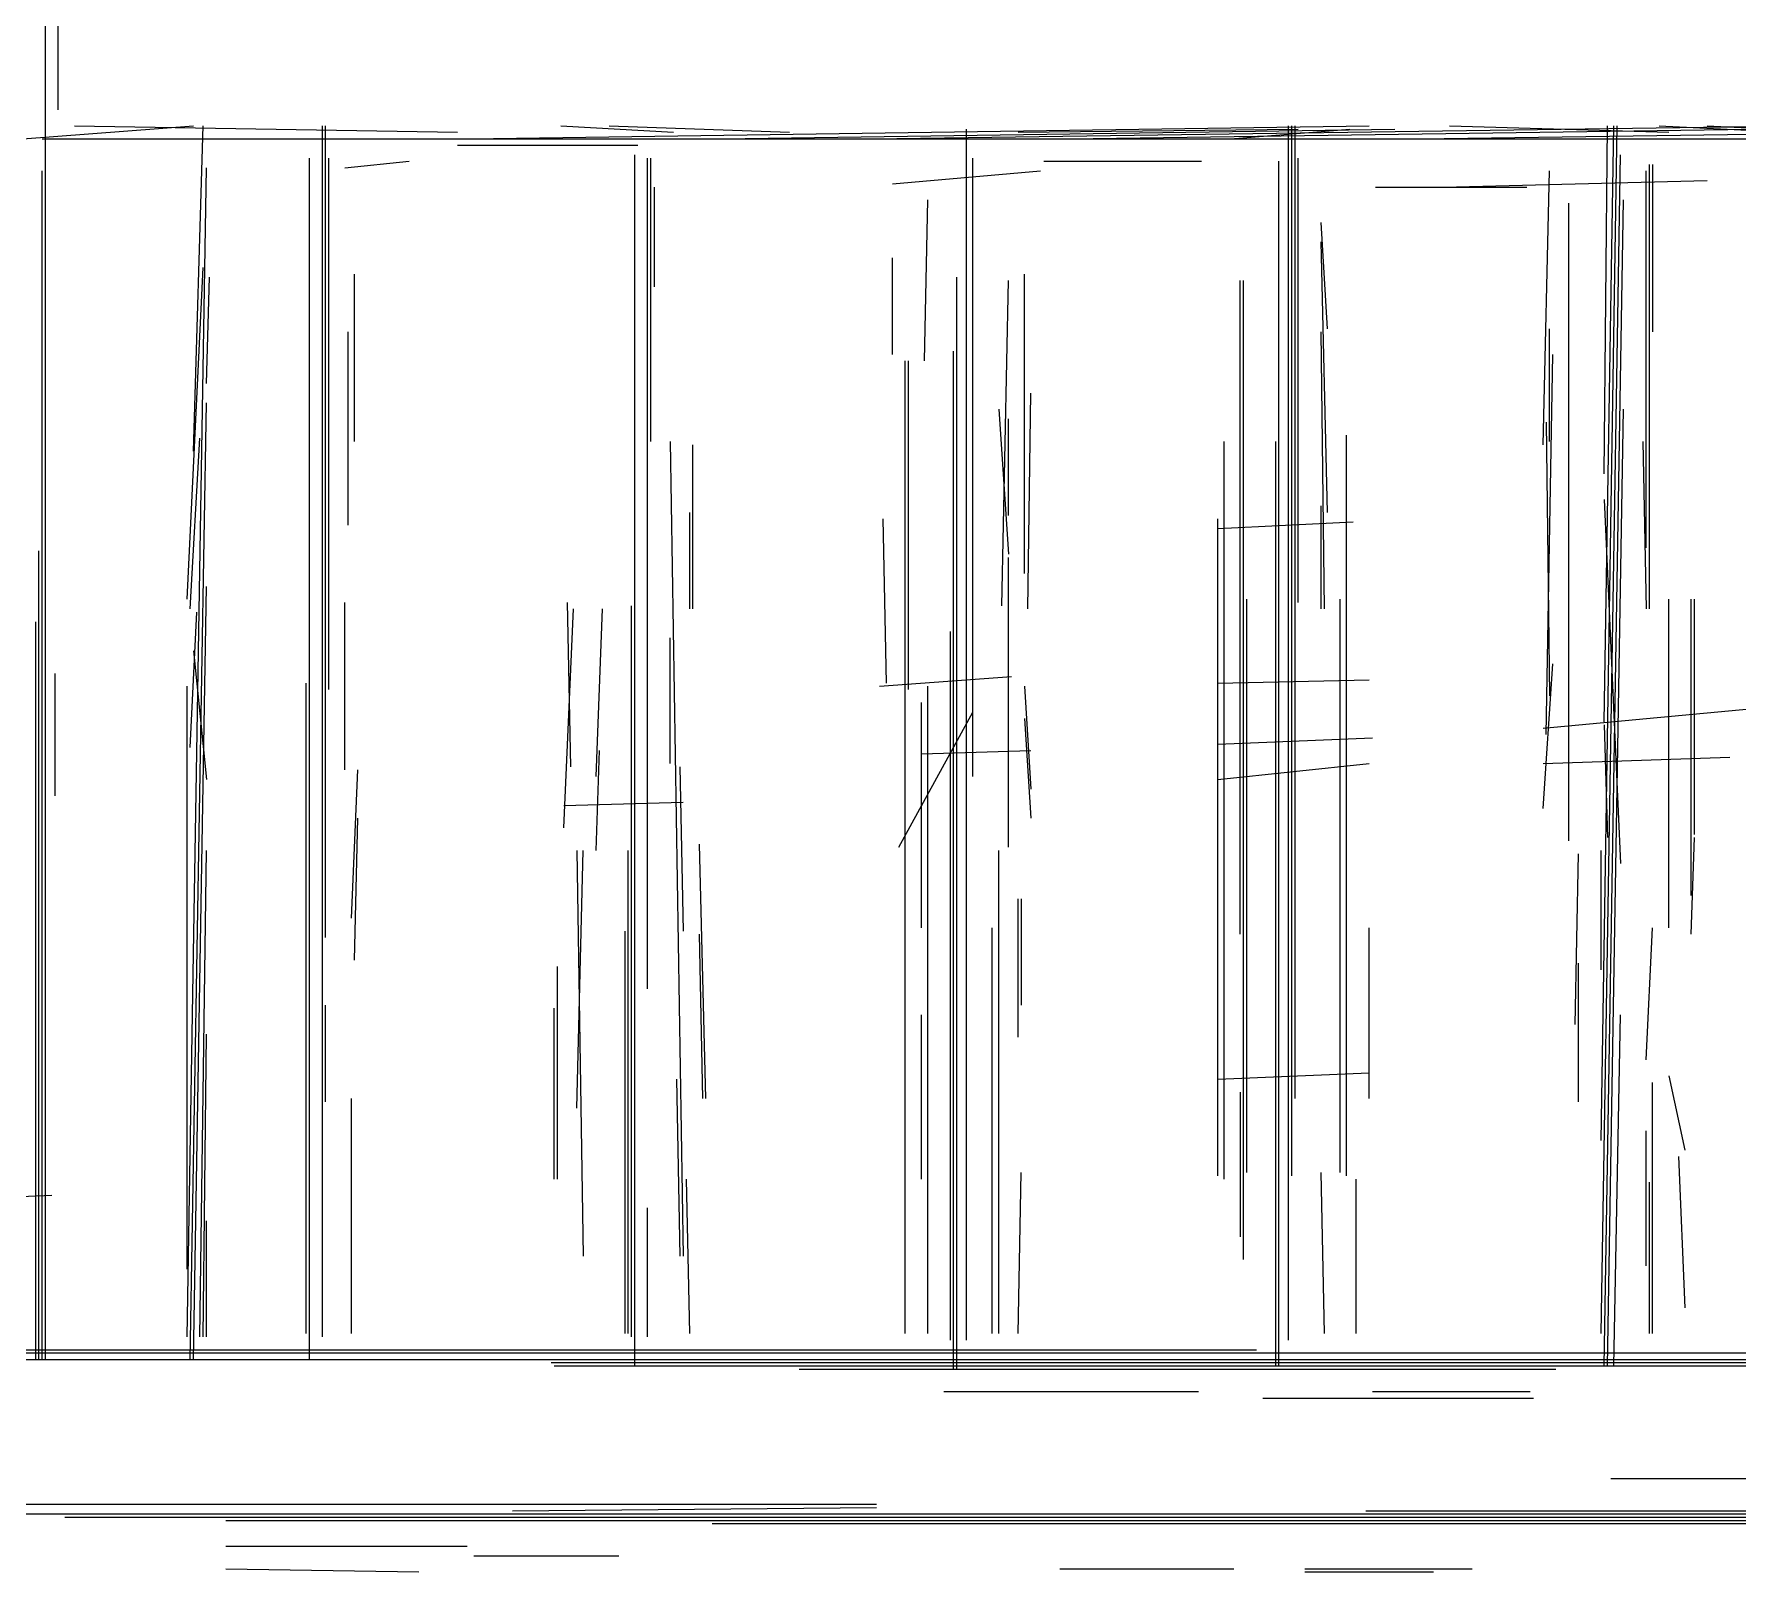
# Model space of a CAD drawing. Header units: metres. Extents: x 0.1 to 46.8, y -33.1 to 0.
# Drawn here: x 13.86 to 19.15, y -24.57 to -19.8 of the extents above; entities that cross this region are included whole.
import ezdxf

# ---------------------------------------------------------------- set-up
doc = ezdxf.new("R2010")
doc.units = ezdxf.units.M
doc.layers.add('Lines', color=7, linetype='Continuous')
doc.layers.add('Walls', color=2, linetype='Continuous')

msp = doc.modelspace()

# ---------------------------------------------------------------- linework, layer by layer
at = {"layer": 'Lines'}
for p, q in [((13.89, -23.91), (13.89, -19.56)), ((13.93, -20.03), (13.93, -19.56)), ((13.82, -20.12), (14.35, -20.08)), ((13.98, -20.08), (15.17, -20.1)), ((14.35, -21.09), (14.38, -20.08)), ((14.75, -23.84), (14.75, -20.08)), ((14.76, -22.6), (14.76, -20.08)), ((15.21, -20.12), (18, -20.08)), ((15.49, -20.08), (15.84, -20.1)), ((15.64, -20.08), (16.2, -20.1)), ((15.99, -20.12), (18.08, -20.09)), ((16.46, -20.12), (19.32, -20.08)), ((16.75, -23.85), (16.75, -20.09)), ((16.91, -20.1), (17.78, -20.09)), ((17.07, -20.12), (19.92, -20.08)), ((17.57, -20.12), (17.94, -20.09)), ((17.75, -23.85), (17.75, -20.08)), ((17.76, -23.34), (17.76, -20.08)), ((17.77, -23.1), (17.77, -20.08)), ((18.16, -20.12), (21.01, -20.08)), ((18.25, -20.08), (18.93, -20.1)), ((18.72, -23.23), (18.77, -20.08)), ((18.73, -21.93), (18.76, -20.08)), ((18.73, -21.16), (18.74, -20.08)), ((18.9, -20.08), (19.32, -20.1)), ((19.05, -20.08), (19.47, -20.1)), ((13.88, -20.12), (23.16, -20.12)), ((15.17, -20.14), (15.73, -20.14)), ((14.71, -23.91), (14.71, -20.18)), ((14.77, -21.83), (14.77, -20.18)), ((14.82, -20.21), (15.02, -20.19)), ((15.72, -23.93), (15.72, -20.17)), ((15.76, -22.76), (15.76, -20.18)), ((15.77, -21.06), (15.77, -20.18)), ((16.77, -22.1), (16.77, -20.18)), ((16.99, -20.19), (17.48, -20.19)), ((17.72, -23.93), (17.72, -20.19)), ((17.78, -21.56), (17.78, -20.18)), ((18.72, -23.83), (18.78, -20.17)), ((18.87, -21.58), (18.87, -20.2)), ((18.88, -20.2), (18.88, -20.72)), ((13.88, -23.91), (13.88, -20.22)), ((14.33, -23.84), (14.39, -20.21)), ((16.52, -20.26), (16.98, -20.22)), ((18.23, -20.27), (19.05, -20.25)), ((18.54, -21.07), (18.56, -20.22)), ((18.86, -21.39), (18.86, -20.22)), ((15.78, -20.27), (15.78, -20.58)), ((16.62, -20.81), (16.63, -20.31)), ((18.02, -20.27), (18.49, -20.27)), ((18.73, -23.93), (18.79, -20.31)), ((18.62, -22.3), (18.62, -20.32)), ((17.85, -20.38), (17.87, -20.71)), ((17.85, -20.44), (17.87, -21.28)), ((14.33, -21.55), (14.38, -20.52)), ((16.52, -20.79), (16.52, -20.49)), ((14.39, -20.88), (14.4, -20.55)), ((14.85, -21.06), (14.85, -20.54)), ((16.72, -23.94), (16.72, -20.55)), ((16.86, -21.57), (16.88, -20.56)), ((16.93, -21.47), (16.93, -20.54)), ((17.6, -22.59), (17.6, -20.56)), ((17.61, -23.6), (17.61, -20.56)), ((14.83, -21.32), (14.83, -20.72)), ((17.85, -20.72), (17.86, -21.58)), ((18.56, -21.06), (18.56, -20.71)), ((16.71, -23.94), (16.71, -20.78)), ((16.56, -23.83), (16.56, -20.81)), ((16.57, -21.83), (16.57, -20.81)), ((18.55, -21.97), (18.57, -20.79)), ((14.34, -23.91), (14.39, -20.94)), ((16.94, -21.58), (16.95, -20.91)), ((16.85, -20.96), (16.88, -21.41)), ((16.88, -21.29), (16.88, -20.99)), ((18.55, -21), (18.56, -21.85)), ((18.74, -23.93), (18.79, -20.96)), ((14.34, -21.58), (14.37, -21.05)), ((17.93, -23.34), (17.93, -21.04)), ((15.83, -21.06), (15.87, -23.59)), ((15.9, -21.58), (15.9, -21.07)), ((17.55, -23.35), (17.55, -21.06)), ((17.71, -23.93), (17.71, -21.06)), ((18.85, -21.06), (18.86, -21.58)), ((17.85, -21.26), (17.85, -21.58)), ((18.73, -21.24), (18.78, -22.37)), ((15.89, -21.28), (15.89, -21.58)), ((16.49, -21.3), (16.5, -21.81)), ((17.53, -23.34), (17.53, -21.3)), ((17.53, -21.33), (17.95, -21.31)), ((13.87, -23.91), (13.87, -21.4)), ((16.88, -22.32), (16.88, -21.42)), ((14.35, -23.91), (14.39, -21.51)), ((14.82, -22.08), (14.82, -21.56)), ((15.5, -22.26), (15.53, -21.58)), ((15.51, -21.56), (15.52, -22.07)), ((15.6, -22.1), (15.62, -21.58)), ((15.71, -23.84), (15.71, -21.57)), ((17.62, -23.33), (17.62, -21.55)), ((17.91, -23.33), (17.91, -21.55)), ((18.93, -22.57), (18.93, -21.55)), ((19, -22.47), (19, -21.55)), ((19.01, -22.28), (19.01, -21.55)), ((13.86, -23.91), (13.86, -21.62)), ((14.34, -22.01), (14.36, -21.59)), ((15.83, -22.06), (15.83, -21.67)), ((16.7, -23.85), (16.7, -21.65)), ((14.35, -21.71), (14.39, -22.11)), ((13.92, -22.16), (13.92, -21.78)), ((16.48, -21.82), (16.89, -21.79)), ((18.54, -22.2), (18.57, -21.75)), ((14.33, -23.63), (14.33, -21.82)), ((14.7, -23.83), (14.7, -21.81)), ((16.63, -23.83), (16.63, -21.82)), ((16.93, -21.82), (16.95, -22.14)), ((17.53, -21.81), (18, -21.8)), ((16.54, -22.32), (16.77, -21.9)), ((16.61, -22.57), (16.61, -21.87)), ((18.54, -21.95), (19.51, -21.86)), ((16.93, -21.92), (16.95, -22.23)), ((18.73, -21.94), (18.74, -22.29)), ((17.53, -22), (18.01, -21.98)), ((15.6, -22.33), (15.61, -22.02)), ((16.61, -22.03), (16.95, -22.02)), ((18.54, -22.06), (19.12, -22.04)), ((14.84, -22.54), (14.86, -22.08)), ((15.86, -22.07), (15.87, -22.58)), ((17.53, -22.11), (18, -22.06)), ((15.5, -22.19), (15.87, -22.18)), ((14.85, -22.67), (14.86, -22.23)), ((15.92, -22.31), (15.94, -23.1)), ((19, -22.59), (19.01, -22.29)), ((14.37, -23.84), (14.39, -22.33)), ((15.54, -22.33), (15.56, -23.59)), ((15.54, -23.13), (15.56, -22.33)), ((15.7, -23.83), (15.7, -22.33)), ((16.85, -23.83), (16.85, -22.33)), ((18.64, -22.87), (18.65, -22.34)), ((18.72, -22.7), (18.72, -22.33)), ((16.91, -22.91), (16.91, -22.48)), ((16.92, -22.48), (16.92, -22.81)), ((15.69, -23.83), (15.69, -22.58)), ((16.83, -23.83), (16.83, -22.57)), ((18, -23.1), (18, -22.57)), ((18.86, -22.98), (18.88, -22.57)), ((15.92, -22.59), (15.93, -23.1)), ((15.48, -23.35), (15.48, -22.69)), ((18.65, -23.11), (18.65, -22.68)), ((14.76, -23.11), (14.76, -22.81)), ((15.47, -23.35), (15.47, -22.82)), ((16.61, -23.35), (16.61, -22.84)), ((18.76, -23.93), (18.78, -22.84)), ((14.38, -23.84), (14.39, -22.9)), ((15.85, -23.04), (15.86, -23.59)), ((17.53, -23.04), (18, -23.02)), ((18.88, -23.83), (18.88, -23.05)), ((18.93, -23.03), (18.98, -23.26)), ((14.84, -23.83), (14.84, -23.1)), ((17.6, -23.08), (17.6, -23.53)), ((18.86, -23.62), (18.86, -23.2)), ((18.96, -23.28), (18.98, -23.75)), ((15.88, -23.35), (15.89, -23.83)), ((16.91, -23.83), (16.92, -23.33)), ((17.85, -23.33), (17.86, -23.83)), ((17.96, -23.83), (17.96, -23.35)), ((18.87, -23.83), (18.87, -23.36)), ((13.69, -23.41), (13.91, -23.4)), ((14.39, -23.84), (14.39, -23.48)), ((15.76, -23.84), (15.76, -23.44)), ((5.71, -23.88), (17.65, -23.88)), ((5.71, -23.89), (32.1, -23.89)), ((5.73, -23.91), (24.31, -23.91)), ((15.46, -23.92), (20.03, -23.92)), ((15.47, -23.93), (19.69, -23.93)), ((16.23, -23.94), (18.58, -23.94)), ((16.68, -24.01), (17.47, -24.01)), ((18.01, -24.01), (18.5, -24.01)), ((17.67, -24.03), (18.51, -24.03)), ((18.75, -24.28), (19.27, -24.28)), ((5.23, -24.36), (16.47, -24.36)), ((15.34, -24.38), (16.47, -24.37)), ((17.99, -24.38), (32.1, -24.38)), ((5.23, -24.39), (24.6, -24.39)), ((13.95, -24.4), (22.55, -24.4)), ((14.45, -24.41), (22.06, -24.41)), ((15.96, -24.42), (20.05, -24.42)), ((14.45, -24.49), (15.2, -24.49)), ((15.22, -24.52), (15.67, -24.52)), ((14.45, -24.56), (15.05, -24.57)), ((17.04, -24.56), (17.58, -24.56)), ((17.8, -24.56), (18.32, -24.56)), ((17.8, -24.57), (18.2, -24.57))]:
    msp.add_line(p, q, dxfattribs=at)
at = {"layer": 'Walls'}
for p, q in [((13.89, -23.91), (13.89, -19.56)), ((13.89, -23.91), (13.89, -19.56)), ((13.89, -23.91), (13.89, -19.56)), ((13.89, -23.91), (13.89, -19.56)), ((13.89, -23.91), (13.89, -19.56)), ((13.89, -23.91), (13.89, -19.56)), ((13.89, -23.91), (13.89, -19.56)), ((13.82, -20.12), (14.35, -20.08)), ((13.82, -20.12), (14.35, -20.08)), ((13.98, -20.08), (15.17, -20.1)), ((14.35, -21.09), (14.38, -20.08)), ((14.35, -21.09), (14.38, -20.08)), ((14.35, -21.09), (14.38, -20.08)), ((14.35, -21.09), (14.38, -20.08)), ((14.35, -21.09), (14.38, -20.08)), ((14.35, -21.09), (14.38, -20.08)), ((14.35, -21.09), (14.38, -20.08)), ((14.35, -21.09), (14.38, -20.08)), ((14.75, -23.84), (14.75, -20.08)), ((14.75, -23.84), (14.75, -20.08)), ((14.75, -23.84), (14.75, -20.08)), ((14.75, -23.84), (14.75, -20.08)), ((14.75, -23.84), (14.75, -20.08)), ((14.75, -23.84), (14.75, -20.08)), ((14.75, -23.84), (14.75, -20.08)), ((14.76, -22.6), (14.76, -20.08)), ((14.76, -22.6), (14.76, -20.08)), ((14.76, -22.6), (14.76, -20.08)), ((14.76, -22.6), (14.76, -20.08)), ((14.76, -22.6), (14.76, -20.08)), ((14.76, -22.6), (14.76, -20.08)), ((14.76, -22.6), (14.76, -20.08)), ((14.76, -22.6), (14.76, -20.08)), ((14.76, -22.6), (14.76, -20.08)), ((15.21, -20.12), (18, -20.08)), ((15.21, -20.12), (18, -20.08)), ((15.21, -20.12), (18, -20.08)), ((15.21, -20.12), (18, -20.08)), ((15.21, -20.12), (18, -20.08)), ((15.64, -20.08), (16.2, -20.1)), ((15.64, -20.08), (16.2, -20.1)), ((15.99, -20.12), (18.08, -20.09)), ((15.99, -20.12), (18.08, -20.09)), ((15.99, -20.12), (18.08, -20.09)), ((15.99, -20.12), (18.08, -20.09)), ((16.46, -20.12), (19.32, -20.08)), ((16.46, -20.12), (19.32, -20.08)), ((16.46, -20.12), (19.32, -20.08)), ((16.46, -20.12), (19.32, -20.08)), ((16.46, -20.12), (19.32, -20.08)), ((16.46, -20.12), (19.32, -20.08)), ((16.46, -20.12), (19.32, -20.08)), ((16.46, -20.12), (19.32, -20.08)), ((16.46, -20.12), (19.32, -20.08)), ((16.46, -20.12), (19.32, -20.08)), ((16.75, -23.85), (16.75, -20.09)), ((16.75, -23.85), (16.75, -20.09)), ((16.75, -23.85), (16.75, -20.09)), ((16.75, -23.85), (16.75, -20.09)), ((16.75, -23.85), (16.75, -20.09)), ((16.75, -23.85), (16.75, -20.09)), ((16.75, -23.85), (16.75, -20.09)), ((16.75, -23.85), (16.75, -20.09)), ((16.75, -23.85), (16.75, -20.09)), ((16.91, -20.1), (17.78, -20.09)), ((16.91, -20.1), (17.78, -20.09)), ((16.91, -20.1), (17.78, -20.09)), ((16.91, -20.1), (17.78, -20.09)), ((16.91, -20.1), (17.78, -20.09)), ((17.07, -20.12), (19.92, -20.08)), ((17.07, -20.12), (19.92, -20.08)), ((17.07, -20.12), (19.92, -20.08)), ((17.07, -20.12), (19.92, -20.08)), ((17.07, -20.12), (19.92, -20.08)), ((17.07, -20.12), (19.92, -20.08)), ((17.07, -20.12), (19.92, -20.08)), ((17.07, -20.12), (19.92, -20.08)), ((17.07, -20.12), (19.92, -20.08)), ((17.75, -23.85), (17.75, -20.08)), ((17.75, -23.85), (17.75, -20.08)), ((17.75, -23.85), (17.75, -20.08)), ((17.75, -23.85), (17.75, -20.08)), ((17.75, -23.85), (17.75, -20.08)), ((17.75, -23.85), (17.75, -20.08)), ((17.75, -23.85), (17.75, -20.08)), ((17.75, -23.85), (17.75, -20.08)), ((17.75, -23.85), (17.75, -20.08)), ((17.75, -23.85), (17.75, -20.08)), ((17.76, -23.34), (17.76, -20.08)), ((17.76, -23.34), (17.76, -20.08)), ((17.76, -23.34), (17.76, -20.08)), ((17.76, -23.34), (17.76, -20.08)), ((17.76, -23.34), (17.76, -20.08)), ((17.76, -23.34), (17.76, -20.08)), ((17.76, -23.34), (17.76, -20.08)), ((17.76, -23.34), (17.76, -20.08)), ((17.76, -23.34), (17.76, -20.08)), ((17.76, -23.34), (17.76, -20.08)), ((17.76, -23.34), (17.76, -20.08)), ((17.77, -23.1), (17.77, -20.08)), ((17.77, -23.1), (17.77, -20.08)), ((17.77, -23.1), (17.77, -20.08)), ((17.77, -23.1), (17.77, -20.08)), ((17.77, -23.1), (17.77, -20.08)), ((17.77, -23.1), (17.77, -20.08)), ((17.77, -23.1), (17.77, -20.08)), ((17.77, -23.1), (17.77, -20.08)), ((17.77, -23.1), (17.77, -20.08)), ((17.77, -23.1), (17.77, -20.08)), ((18.16, -20.12), (21.01, -20.08)), ((18.25, -20.08), (18.93, -20.1)), ((18.25, -20.08), (18.93, -20.1)), ((18.25, -20.08), (18.93, -20.1)), ((18.25, -20.08), (18.93, -20.1)), ((18.25, -20.08), (18.93, -20.1)), ((18.25, -20.08), (18.93, -20.1)), ((18.25, -20.08), (18.93, -20.1)), ((18.25, -20.08), (18.93, -20.1)), ((18.72, -23.23), (18.77, -20.08)), ((18.72, -23.23), (18.77, -20.08)), ((18.72, -23.23), (18.77, -20.08)), ((18.72, -23.23), (18.77, -20.08)), ((18.72, -23.23), (18.77, -20.08)), ((18.72, -23.23), (18.77, -20.08)), ((18.72, -23.23), (18.77, -20.08)), ((18.72, -23.23), (18.77, -20.08)), ((18.72, -23.23), (18.77, -20.08)), ((18.72, -23.23), (18.77, -20.08)), ((18.72, -23.23), (18.77, -20.08)), ((18.72, -23.23), (18.77, -20.08)), ((18.72, -23.23), (18.77, -20.08)), ((18.73, -21.93), (18.76, -20.08)), ((18.73, -21.16), (18.74, -20.08)), ((18.73, -21.93), (18.76, -20.08)), ((18.73, -21.93), (18.76, -20.08)), ((18.73, -21.16), (18.74, -20.08)), ((18.73, -21.93), (18.76, -20.08)), ((18.73, -21.16), (18.74, -20.08)), ((18.73, -21.93), (18.76, -20.08)), ((18.73, -21.93), (18.76, -20.08)), ((18.73, -21.16), (18.74, -20.08)), ((18.73, -21.93), (18.76, -20.08)), ((18.73, -21.93), (18.76, -20.08)), ((18.73, -21.93), (18.76, -20.08)), ((18.73, -21.93), (18.76, -20.08)), ((18.73, -21.16), (18.74, -20.08)), ((18.73, -21.16), (18.74, -20.08)), ((18.73, -21.16), (18.74, -20.08)), ((18.73, -21.16), (18.74, -20.08)), ((13.88, -20.12), (23.16, -20.12)), ((13.88, -20.12), (23.16, -20.12)), ((13.88, -20.12), (23.16, -20.12)), ((13.88, -20.12), (23.16, -20.12)), ((13.88, -20.12), (23.16, -20.12)), ((13.88, -20.12), (23.16, -20.12)), ((13.88, -20.12), (23.16, -20.12)), ((13.88, -20.12), (23.16, -20.12)), ((15.17, -20.14), (15.73, -20.14)), ((14.71, -23.91), (14.71, -20.18)), ((14.71, -23.91), (14.71, -20.18)), ((14.71, -23.91), (14.71, -20.18)), ((14.71, -23.91), (14.71, -20.18)), ((14.71, -23.91), (14.71, -20.18)), ((14.71, -23.91), (14.71, -20.18)), ((14.71, -23.91), (14.71, -20.18)), ((14.77, -21.83), (14.77, -20.18)), ((14.77, -21.83), (14.77, -20.18)), ((14.77, -21.83), (14.77, -20.18)), ((14.77, -21.83), (14.77, -20.18)), ((14.77, -21.83), (14.77, -20.18)), ((15.72, -23.93), (15.72, -20.17)), ((15.72, -23.93), (15.72, -20.17)), ((15.72, -23.93), (15.72, -20.17)), ((15.72, -23.93), (15.72, -20.17)), ((15.72, -23.93), (15.72, -20.17)), ((15.72, -23.93), (15.72, -20.17)), ((15.72, -23.93), (15.72, -20.17)), ((15.72, -23.93), (15.72, -20.17)), ((15.72, -23.93), (15.72, -20.17)), ((15.72, -23.93), (15.72, -20.17)), ((15.76, -22.76), (15.76, -20.18)), ((15.76, -22.76), (15.76, -20.18)), ((15.76, -22.76), (15.76, -20.18)), ((15.76, -22.76), (15.76, -20.18)), ((15.76, -22.76), (15.76, -20.18)), ((15.76, -22.76), (15.76, -20.18)), ((15.77, -21.06), (15.77, -20.18)), ((16.77, -22.1), (16.77, -20.18)), ((16.77, -22.1), (16.77, -20.18)), ((16.77, -22.1), (16.77, -20.18)), ((16.77, -22.1), (16.77, -20.18)), ((16.77, -22.1), (16.77, -20.18)), ((16.77, -22.1), (16.77, -20.18)), ((17.72, -23.93), (17.72, -20.19)), ((17.72, -23.93), (17.72, -20.19)), ((17.72, -23.93), (17.72, -20.19)), ((17.72, -23.93), (17.72, -20.19)), ((17.72, -23.93), (17.72, -20.19)), ((17.72, -23.93), (17.72, -20.19)), ((17.72, -23.93), (17.72, -20.19)), ((17.72, -23.93), (17.72, -20.19)), ((17.72, -23.93), (17.72, -20.19)), ((17.78, -21.56), (17.78, -20.18)), ((17.78, -21.56), (17.78, -20.18)), ((17.78, -21.56), (17.78, -20.18)), ((18.72, -23.83), (18.78, -20.17)), ((18.72, -23.83), (18.78, -20.17)), ((18.72, -23.83), (18.78, -20.17)), ((18.72, -23.83), (18.78, -20.17)), ((18.72, -23.83), (18.78, -20.17)), ((18.72, -23.83), (18.78, -20.17)), ((18.72, -23.83), (18.78, -20.17)), ((18.72, -23.83), (18.78, -20.17)), ((18.72, -23.83), (18.78, -20.17)), ((18.72, -23.83), (18.78, -20.17)), ((18.72, -23.83), (18.78, -20.17)), ((18.87, -21.58), (18.87, -20.2)), ((18.87, -21.58), (18.87, -20.2)), ((18.87, -21.58), (18.87, -20.2)), ((18.87, -21.58), (18.87, -20.2)), ((18.87, -21.58), (18.87, -20.2)), ((18.87, -21.58), (18.87, -20.2)), ((18.87, -21.58), (18.87, -20.2)), ((18.87, -21.58), (18.87, -20.2)), ((18.87, -21.58), (18.87, -20.2)), ((18.87, -21.58), (18.87, -20.2)), ((18.87, -21.58), (18.87, -20.2)), ((18.88, -20.2), (18.88, -20.72)), ((18.88, -20.2), (18.88, -20.72)), ((18.88, -20.2), (18.88, -20.72)), ((18.88, -20.2), (18.88, -20.72)), ((18.88, -20.2), (18.88, -20.72)), ((13.88, -23.91), (13.88, -20.22)), ((13.88, -23.91), (13.88, -20.22)), ((13.88, -23.91), (13.88, -20.22)), ((13.88, -23.91), (13.88, -20.22)), ((13.88, -23.91), (13.88, -20.22)), ((13.88, -23.91), (13.88, -20.22)), ((13.88, -23.91), (13.88, -20.22)), ((13.88, -23.91), (13.88, -20.22)), ((13.88, -23.91), (13.88, -20.22)), ((13.88, -23.91), (13.88, -20.22)), ((14.33, -23.84), (14.39, -20.21)), ((14.33, -23.84), (14.39, -20.21)), ((14.33, -23.84), (14.39, -20.21)), ((14.33, -23.84), (14.39, -20.21)), ((14.33, -23.84), (14.39, -20.21)), ((14.33, -23.84), (14.39, -20.21)), ((14.33, -23.84), (14.39, -20.21)), ((14.33, -23.84), (14.39, -20.21)), ((14.33, -23.84), (14.39, -20.21)), ((14.33, -23.84), (14.39, -20.21)), ((14.33, -23.84), (14.39, -20.21)), ((14.33, -23.84), (14.39, -20.21)), ((14.33, -23.84), (14.39, -20.21)), ((18.23, -20.27), (19.05, -20.25)), ((18.23, -20.27), (19.05, -20.25)), ((18.23, -20.27), (19.05, -20.25)), ((18.23, -20.27), (19.05, -20.25)), ((18.23, -20.27), (19.05, -20.25)), ((18.23, -20.27), (19.05, -20.25)), ((18.23, -20.27), (19.05, -20.25)), ((18.23, -20.27), (19.05, -20.25)), ((18.23, -20.27), (19.05, -20.25)), ((18.23, -20.27), (19.05, -20.25)), ((18.54, -21.07), (18.56, -20.22)), ((18.54, -21.07), (18.56, -20.22)), ((18.54, -21.07), (18.56, -20.22)), ((18.54, -21.07), (18.56, -20.22)), ((18.54, -21.07), (18.56, -20.22)), ((18.54, -21.07), (18.56, -20.22)), ((18.54, -21.07), (18.56, -20.22)), ((18.54, -21.07), (18.56, -20.22)), ((18.54, -21.07), (18.56, -20.22)), ((18.54, -21.07), (18.56, -20.22)), ((18.86, -21.39), (18.86, -20.22)), ((18.86, -21.39), (18.86, -20.22)), ((18.86, -21.39), (18.86, -20.22)), ((18.86, -21.39), (18.86, -20.22)), ((18.86, -21.39), (18.86, -20.22)), ((18.86, -21.39), (18.86, -20.22)), ((18.86, -21.39), (18.86, -20.22)), ((18.86, -21.39), (18.86, -20.22)), ((16.62, -20.81), (16.63, -20.31)), ((16.62, -20.81), (16.63, -20.31)), ((16.62, -20.81), (16.63, -20.31)), ((16.62, -20.81), (16.63, -20.31)), ((16.62, -20.81), (16.63, -20.31)), ((18.73, -23.93), (18.79, -20.31)), ((18.73, -23.93), (18.79, -20.31)), ((18.73, -23.93), (18.79, -20.31)), ((18.73, -23.93), (18.79, -20.31)), ((18.73, -23.93), (18.79, -20.31)), ((18.73, -23.93), (18.79, -20.31)), ((18.73, -23.93), (18.79, -20.31)), ((18.73, -23.93), (18.79, -20.31)), ((18.73, -23.93), (18.79, -20.31)), ((18.62, -22.3), (18.62, -20.32)), ((18.62, -22.3), (18.62, -20.32)), ((18.62, -22.3), (18.62, -20.32)), ((18.62, -22.3), (18.62, -20.32)), ((18.62, -22.3), (18.62, -20.32)), ((18.62, -22.3), (18.62, -20.32)), ((18.62, -22.3), (18.62, -20.32)), ((18.62, -22.3), (18.62, -20.32)), ((18.62, -22.3), (18.62, -20.32)), ((18.62, -22.3), (18.62, -20.32)), ((18.62, -22.3), (18.62, -20.32)), ((18.62, -22.3), (18.62, -20.32)), ((17.85, -20.44), (17.87, -21.28)), ((17.85, -20.44), (17.87, -21.28)), ((17.85, -20.44), (17.87, -21.28)), ((17.85, -20.44), (17.87, -21.28)), ((14.33, -21.55), (14.38, -20.52)), ((14.33, -21.55), (14.38, -20.52)), ((14.33, -21.55), (14.38, -20.52)), ((14.33, -21.55), (14.38, -20.52)), ((14.33, -21.55), (14.38, -20.52)), ((14.33, -21.55), (14.38, -20.52)), ((14.33, -21.55), (14.38, -20.52)), ((14.33, -21.55), (14.38, -20.52)), ((14.33, -21.55), (14.38, -20.52)), ((14.33, -21.55), (14.38, -20.52)), ((14.85, -21.06), (14.85, -20.54)), ((14.85, -21.06), (14.85, -20.54)), ((14.85, -21.06), (14.85, -20.54)), ((14.85, -21.06), (14.85, -20.54)), ((14.85, -21.06), (14.85, -20.54)), ((14.85, -21.06), (14.85, -20.54)), ((16.72, -23.94), (16.72, -20.55)), ((16.72, -23.94), (16.72, -20.55)), ((16.72, -23.94), (16.72, -20.55)), ((16.72, -23.94), (16.72, -20.55)), ((16.72, -23.94), (16.72, -20.55)), ((16.72, -23.94), (16.72, -20.55)), ((16.86, -21.57), (16.88, -20.56)), ((16.86, -21.57), (16.88, -20.56)), ((16.86, -21.57), (16.88, -20.56)), ((16.86, -21.57), (16.88, -20.56)), ((16.93, -21.47), (16.93, -20.54)), ((16.93, -21.47), (16.93, -20.54)), ((16.93, -21.47), (16.93, -20.54)), ((16.93, -21.47), (16.93, -20.54)), ((16.93, -21.47), (16.93, -20.54)), ((17.6, -22.59), (17.6, -20.56)), ((17.6, -22.59), (17.6, -20.56)), ((17.6, -22.59), (17.6, -20.56)), ((17.6, -22.59), (17.6, -20.56)), ((17.6, -22.59), (17.6, -20.56)), ((17.6, -22.59), (17.6, -20.56)), ((17.6, -22.59), (17.6, -20.56)), ((17.6, -22.59), (17.6, -20.56)), ((17.6, -22.59), (17.6, -20.56)), ((17.6, -22.59), (17.6, -20.56)), ((17.6, -22.59), (17.6, -20.56)), ((17.6, -22.59), (17.6, -20.56)), ((17.6, -22.59), (17.6, -20.56)), ((17.61, -23.6), (17.61, -20.56)), ((17.61, -23.6), (17.61, -20.56)), ((17.61, -23.6), (17.61, -20.56)), ((17.61, -23.6), (17.61, -20.56)), ((17.61, -23.6), (17.61, -20.56)), ((17.61, -23.6), (17.61, -20.56)), ((17.61, -23.6), (17.61, -20.56)), ((17.61, -23.6), (17.61, -20.56)), ((17.61, -23.6), (17.61, -20.56)), ((17.61, -23.6), (17.61, -20.56)), ((14.83, -21.32), (14.83, -20.72)), ((14.83, -21.32), (14.83, -20.72)), ((14.83, -21.32), (14.83, -20.72)), ((14.83, -21.32), (14.83, -20.72)), ((14.83, -21.32), (14.83, -20.72)), ((17.85, -20.72), (17.86, -21.58)), ((17.85, -20.72), (17.86, -21.58)), ((17.85, -20.72), (17.86, -21.58)), ((17.85, -20.72), (17.86, -21.58)), ((17.85, -20.72), (17.86, -21.58)), ((17.85, -20.72), (17.86, -21.58)), ((17.85, -20.72), (17.86, -21.58)), ((17.85, -20.72), (17.86, -21.58)), ((16.71, -23.94), (16.71, -20.78)), ((16.71, -23.94), (16.71, -20.78)), ((16.71, -23.94), (16.71, -20.78)), ((16.71, -23.94), (16.71, -20.78)), ((16.71, -23.94), (16.71, -20.78)), ((16.71, -23.94), (16.71, -20.78)), ((16.71, -23.94), (16.71, -20.78)), ((16.71, -23.94), (16.71, -20.78)), ((16.56, -23.83), (16.56, -20.81)), ((16.56, -23.83), (16.56, -20.81)), ((16.56, -23.83), (16.56, -20.81)), ((16.56, -23.83), (16.56, -20.81)), ((16.56, -23.83), (16.56, -20.81)), ((16.56, -23.83), (16.56, -20.81)), ((16.56, -23.83), (16.56, -20.81)), ((16.56, -23.83), (16.56, -20.81)), ((16.56, -23.83), (16.56, -20.81)), ((16.56, -23.83), (16.56, -20.81)), ((16.56, -23.83), (16.56, -20.81)), ((16.57, -21.83), (16.57, -20.81)), ((16.57, -21.83), (16.57, -20.81)), ((16.57, -21.83), (16.57, -20.81)), ((16.57, -21.83), (16.57, -20.81)), ((16.57, -21.83), (16.57, -20.81)), ((16.57, -21.83), (16.57, -20.81)), ((16.57, -21.83), (16.57, -20.81)), ((16.57, -21.83), (16.57, -20.81)), ((16.57, -21.83), (16.57, -20.81)), ((18.55, -21.97), (18.57, -20.79)), ((18.55, -21.97), (18.57, -20.79)), ((18.55, -21.97), (18.57, -20.79)), ((18.55, -21.97), (18.57, -20.79)), ((18.55, -21.97), (18.57, -20.79)), ((18.55, -21.97), (18.57, -20.79)), ((18.55, -21.97), (18.57, -20.79)), ((18.55, -21.97), (18.57, -20.79)), ((18.55, -21.97), (18.57, -20.79)), ((18.55, -21.97), (18.57, -20.79)), ((18.55, -21.97), (18.57, -20.79)), ((18.55, -21.97), (18.57, -20.79)), ((18.55, -21.97), (18.57, -20.79)), ((18.55, -21.97), (18.57, -20.79)), ((14.34, -23.91), (14.39, -20.94)), ((14.34, -23.91), (14.39, -20.94)), ((14.34, -23.91), (14.39, -20.94)), ((14.34, -23.91), (14.39, -20.94)), ((14.34, -23.91), (14.39, -20.94)), ((14.34, -23.91), (14.39, -20.94)), ((14.34, -23.91), (14.39, -20.94)), ((14.34, -23.91), (14.39, -20.94)), ((14.34, -23.91), (14.39, -20.94)), ((14.34, -23.91), (14.39, -20.94)), ((14.34, -23.91), (14.39, -20.94)), ((14.34, -23.91), (14.39, -20.94)), ((14.34, -23.91), (14.39, -20.94)), ((14.34, -23.91), (14.39, -20.94)), ((14.34, -23.91), (14.39, -20.94)), ((16.94, -21.58), (16.95, -20.91)), ((16.94, -21.58), (16.95, -20.91)), ((16.94, -21.58), (16.95, -20.91)), ((16.94, -21.58), (16.95, -20.91)), ((16.94, -21.58), (16.95, -20.91)), ((16.94, -21.58), (16.95, -20.91)), ((16.94, -21.58), (16.95, -20.91)), ((16.94, -21.58), (16.95, -20.91)), ((16.94, -21.58), (16.95, -20.91)), ((18.55, -21), (18.56, -21.85)), ((18.55, -21), (18.56, -21.85)), ((18.55, -21), (18.56, -21.85)), ((18.55, -21), (18.56, -21.85)), ((18.55, -21), (18.56, -21.85)), ((18.55, -21), (18.56, -21.85)), ((18.55, -21), (18.56, -21.85)), ((18.55, -21), (18.56, -21.85)), ((18.55, -21), (18.56, -21.85)), ((18.55, -21), (18.56, -21.85)), ((18.55, -21), (18.56, -21.85)), ((18.55, -21), (18.56, -21.85)), ((18.55, -21), (18.56, -21.85)), ((18.74, -23.93), (18.79, -20.96)), ((18.74, -23.93), (18.79, -20.96)), ((18.74, -23.93), (18.79, -20.96)), ((18.74, -23.93), (18.79, -20.96)), ((18.74, -23.93), (18.79, -20.96)), ((18.74, -23.93), (18.79, -20.96)), ((18.74, -23.93), (18.79, -20.96)), ((18.74, -23.93), (18.79, -20.96)), ((14.34, -21.58), (14.37, -21.05)), ((14.34, -21.58), (14.37, -21.05)), ((14.34, -21.58), (14.37, -21.05)), ((14.34, -21.58), (14.37, -21.05)), ((14.34, -21.58), (14.37, -21.05)), ((14.34, -21.58), (14.37, -21.05)), ((14.34, -21.58), (14.37, -21.05)), ((14.34, -21.58), (14.37, -21.05)), ((14.34, -21.58), (14.37, -21.05)), ((14.34, -21.58), (14.37, -21.05)), ((14.34, -21.58), (14.37, -21.05)), ((14.34, -21.58), (14.37, -21.05)), ((14.34, -21.58), (14.37, -21.05)), ((17.93, -23.34), (17.93, -21.04)), ((17.93, -23.34), (17.93, -21.04)), ((17.93, -23.34), (17.93, -21.04)), ((17.93, -23.34), (17.93, -21.04)), ((17.93, -23.34), (17.93, -21.04)), ((17.93, -23.34), (17.93, -21.04)), ((17.93, -23.34), (17.93, -21.04)), ((17.93, -23.34), (17.93, -21.04)), ((17.93, -23.34), (17.93, -21.04)), ((17.93, -23.34), (17.93, -21.04)), ((17.93, -23.34), (17.93, -21.04)), ((17.93, -23.34), (17.93, -21.04)), ((15.83, -21.06), (15.87, -23.59)), ((15.83, -21.06), (15.87, -23.59)), ((15.83, -21.06), (15.87, -23.59)), ((15.83, -21.06), (15.87, -23.59)), ((15.83, -21.06), (15.87, -23.59)), ((15.83, -21.06), (15.87, -23.59)), ((15.83, -21.06), (15.87, -23.59)), ((15.83, -21.06), (15.87, -23.59)), ((15.83, -21.06), (15.87, -23.59)), ((15.83, -21.06), (15.87, -23.59)), ((15.83, -21.06), (15.87, -23.59)), ((15.83, -21.06), (15.87, -23.59)), ((15.83, -21.06), (15.87, -23.59)), ((15.9, -21.58), (15.9, -21.07)), ((15.9, -21.58), (15.9, -21.07)), ((15.9, -21.58), (15.9, -21.07)), ((15.9, -21.58), (15.9, -21.07)), ((15.9, -21.58), (15.9, -21.07)), ((15.9, -21.58), (15.9, -21.07)), ((15.9, -21.58), (15.9, -21.07)), ((15.9, -21.58), (15.9, -21.07)), ((17.55, -23.35), (17.55, -21.06)), ((17.55, -23.35), (17.55, -21.06)), ((17.55, -23.35), (17.55, -21.06)), ((17.55, -23.35), (17.55, -21.06)), ((17.55, -23.35), (17.55, -21.06)), ((17.55, -23.35), (17.55, -21.06)), ((17.55, -23.35), (17.55, -21.06)), ((17.55, -23.35), (17.55, -21.06)), ((17.55, -23.35), (17.55, -21.06)), ((17.55, -23.35), (17.55, -21.06)), ((17.55, -23.35), (17.55, -21.06)), ((17.71, -23.93), (17.71, -21.06)), ((17.71, -23.93), (17.71, -21.06)), ((17.71, -23.93), (17.71, -21.06)), ((17.71, -23.93), (17.71, -21.06)), ((17.71, -23.93), (17.71, -21.06)), ((17.71, -23.93), (17.71, -21.06)), ((17.71, -23.93), (17.71, -21.06)), ((17.71, -23.93), (17.71, -21.06)), ((17.71, -23.93), (17.71, -21.06)), ((18.85, -21.06), (18.86, -21.58)), ((18.85, -21.06), (18.86, -21.58)), ((18.85, -21.06), (18.86, -21.58)), ((18.85, -21.06), (18.86, -21.58)), ((18.85, -21.06), (18.86, -21.58)), ((18.85, -21.06), (18.86, -21.58)), ((18.85, -21.06), (18.86, -21.58)), ((18.85, -21.06), (18.86, -21.58)), ((18.85, -21.06), (18.86, -21.58)), ((18.85, -21.06), (18.86, -21.58)), ((18.85, -21.06), (18.86, -21.58)), ((18.85, -21.06), (18.86, -21.58)), ((18.85, -21.06), (18.86, -21.58)), ((18.85, -21.06), (18.86, -21.58)), ((18.73, -21.24), (18.78, -22.37)), ((18.73, -21.24), (18.78, -22.37)), ((18.73, -21.24), (18.78, -22.37)), ((18.73, -21.24), (18.78, -22.37)), ((18.73, -21.24), (18.78, -22.37)), ((18.73, -21.24), (18.78, -22.37)), ((18.73, -21.24), (18.78, -22.37)), ((18.73, -21.24), (18.78, -22.37)), ((18.73, -21.24), (18.78, -22.37)), ((18.73, -21.24), (18.78, -22.37)), ((18.73, -21.24), (18.78, -22.37)), ((16.49, -21.3), (16.5, -21.81)), ((16.49, -21.3), (16.5, -21.81)), ((16.49, -21.3), (16.5, -21.81)), ((16.49, -21.3), (16.5, -21.81)), ((16.49, -21.3), (16.5, -21.81)), ((16.49, -21.3), (16.5, -21.81)), ((16.49, -21.3), (16.5, -21.81)), ((16.49, -21.3), (16.5, -21.81)), ((16.49, -21.3), (16.5, -21.81)), ((16.49, -21.3), (16.5, -21.81)), ((16.49, -21.3), (16.5, -21.81)), ((16.49, -21.3), (16.5, -21.81)), ((17.53, -23.34), (17.53, -21.3)), ((17.53, -23.34), (17.53, -21.3)), ((17.53, -23.34), (17.53, -21.3)), ((17.53, -23.34), (17.53, -21.3)), ((17.53, -23.34), (17.53, -21.3)), ((17.53, -23.34), (17.53, -21.3)), ((17.53, -23.34), (17.53, -21.3)), ((17.53, -23.34), (17.53, -21.3)), ((17.53, -23.34), (17.53, -21.3)), ((17.53, -23.34), (17.53, -21.3)), ((17.53, -23.34), (17.53, -21.3)), ((13.87, -23.91), (13.87, -21.4)), ((13.87, -23.91), (13.87, -21.4)), ((13.87, -23.91), (13.87, -21.4)), ((13.87, -23.91), (13.87, -21.4)), ((13.87, -23.91), (13.87, -21.4)), ((13.87, -23.91), (13.87, -21.4)), ((13.87, -23.91), (13.87, -21.4)), ((13.87, -23.91), (13.87, -21.4)), ((13.87, -23.91), (13.87, -21.4)), ((13.87, -23.91), (13.87, -21.4)), ((16.88, -22.32), (16.88, -21.42)), ((16.88, -22.32), (16.88, -21.42)), ((16.88, -22.32), (16.88, -21.42)), ((16.88, -22.32), (16.88, -21.42)), ((16.88, -22.32), (16.88, -21.42)), ((16.88, -22.32), (16.88, -21.42)), ((16.88, -22.32), (16.88, -21.42)), ((16.88, -22.32), (16.88, -21.42)), ((16.88, -22.32), (16.88, -21.42)), ((16.88, -22.32), (16.88, -21.42)), ((16.88, -22.32), (16.88, -21.42)), ((16.88, -22.32), (16.88, -21.42)), ((16.88, -22.32), (16.88, -21.42)), ((14.35, -23.91), (14.39, -21.51)), ((14.35, -23.91), (14.39, -21.51)), ((14.35, -23.91), (14.39, -21.51)), ((14.35, -23.91), (14.39, -21.51)), ((14.35, -23.91), (14.39, -21.51)), ((14.35, -23.91), (14.39, -21.51)), ((14.35, -23.91), (14.39, -21.51)), ((14.35, -23.91), (14.39, -21.51)), ((14.35, -23.91), (14.39, -21.51)), ((14.35, -23.91), (14.39, -21.51)), ((14.35, -23.91), (14.39, -21.51)), ((14.82, -22.08), (14.82, -21.56)), ((14.82, -22.08), (14.82, -21.56)), ((14.82, -22.08), (14.82, -21.56)), ((14.82, -22.08), (14.82, -21.56)), ((14.82, -22.08), (14.82, -21.56)), ((14.82, -22.08), (14.82, -21.56)), ((14.82, -22.08), (14.82, -21.56)), ((14.82, -22.08), (14.82, -21.56)), ((14.82, -22.08), (14.82, -21.56)), ((15.5, -22.26), (15.53, -21.58)), ((15.5, -22.26), (15.53, -21.58)), ((15.5, -22.26), (15.53, -21.58)), ((15.5, -22.26), (15.53, -21.58)), ((15.5, -22.26), (15.53, -21.58)), ((15.5, -22.26), (15.53, -21.58)), ((15.5, -22.26), (15.53, -21.58)), ((15.51, -21.56), (15.52, -22.07)), ((15.51, -21.56), (15.52, -22.07)), ((15.51, -21.56), (15.52, -22.07)), ((15.51, -21.56), (15.52, -22.07)), ((15.51, -21.56), (15.52, -22.07)), ((15.51, -21.56), (15.52, -22.07)), ((15.51, -21.56), (15.52, -22.07)), ((15.6, -22.1), (15.62, -21.58)), ((15.6, -22.1), (15.62, -21.58)), ((15.6, -22.1), (15.62, -21.58)), ((15.6, -22.1), (15.62, -21.58)), ((15.6, -22.1), (15.62, -21.58)), ((15.6, -22.1), (15.62, -21.58)), ((15.71, -23.84), (15.71, -21.57)), ((15.71, -23.84), (15.71, -21.57)), ((15.71, -23.84), (15.71, -21.57)), ((15.71, -23.84), (15.71, -21.57)), ((15.71, -23.84), (15.71, -21.57)), ((15.71, -23.84), (15.71, -21.57)), ((15.71, -23.84), (15.71, -21.57)), ((15.71, -23.84), (15.71, -21.57)), ((15.71, -23.84), (15.71, -21.57)), ((15.71, -23.84), (15.71, -21.57)), ((15.71, -23.84), (15.71, -21.57)), ((15.71, -23.84), (15.71, -21.57)), ((17.62, -23.33), (17.62, -21.55)), ((17.62, -23.33), (17.62, -21.55)), ((17.62, -23.33), (17.62, -21.55)), ((17.62, -23.33), (17.62, -21.55)), ((17.62, -23.33), (17.62, -21.55)), ((17.62, -23.33), (17.62, -21.55)), ((17.62, -23.33), (17.62, -21.55)), ((17.62, -23.33), (17.62, -21.55)), ((17.91, -23.33), (17.91, -21.55)), ((17.91, -23.33), (17.91, -21.55)), ((17.91, -23.33), (17.91, -21.55)), ((17.91, -23.33), (17.91, -21.55)), ((17.91, -23.33), (17.91, -21.55)), ((17.91, -23.33), (17.91, -21.55)), ((17.91, -23.33), (17.91, -21.55)), ((17.91, -23.33), (17.91, -21.55)), ((17.91, -23.33), (17.91, -21.55)), ((17.91, -23.33), (17.91, -21.55)), ((17.91, -23.33), (17.91, -21.55)), ((18.93, -22.57), (18.93, -21.55)), ((18.93, -22.57), (18.93, -21.55)), ((18.93, -22.57), (18.93, -21.55)), ((18.93, -22.57), (18.93, -21.55)), ((18.93, -22.57), (18.93, -21.55)), ((18.93, -22.57), (18.93, -21.55)), ((18.93, -22.57), (18.93, -21.55)), ((18.93, -22.57), (18.93, -21.55)), ((18.93, -22.57), (18.93, -21.55)), ((18.93, -22.57), (18.93, -21.55)), ((19, -22.47), (19, -21.55)), ((19, -22.47), (19, -21.55)), ((19, -22.47), (19, -21.55)), ((19, -22.47), (19, -21.55)), ((19, -22.47), (19, -21.55)), ((19, -22.47), (19, -21.55)), ((19, -22.47), (19, -21.55)), ((19, -22.47), (19, -21.55)), ((19, -22.47), (19, -21.55)), ((19, -22.47), (19, -21.55)), ((19, -22.47), (19, -21.55)), ((19, -22.47), (19, -21.55)), ((19.01, -22.28), (19.01, -21.55)), ((19.01, -22.28), (19.01, -21.55)), ((19.01, -22.28), (19.01, -21.55)), ((19.01, -22.28), (19.01, -21.55)), ((19.01, -22.28), (19.01, -21.55)), ((19.01, -22.28), (19.01, -21.55)), ((19.01, -22.28), (19.01, -21.55)), ((19.01, -22.28), (19.01, -21.55)), ((19.01, -22.28), (19.01, -21.55)), ((19.01, -22.28), (19.01, -21.55)), ((19.01, -22.28), (19.01, -21.55)), ((19.01, -22.28), (19.01, -21.55)), ((19.01, -22.28), (19.01, -21.55)), ((13.86, -23.91), (13.86, -21.62)), ((13.86, -23.91), (13.86, -21.62)), ((13.86, -23.91), (13.86, -21.62)), ((13.86, -23.91), (13.86, -21.62)), ((13.86, -23.91), (13.86, -21.62)), ((13.86, -23.91), (13.86, -21.62)), ((13.86, -23.91), (13.86, -21.62)), ((13.86, -23.91), (13.86, -21.62)), ((13.86, -23.91), (13.86, -21.62)), ((16.7, -23.85), (16.7, -21.65)), ((16.7, -23.85), (16.7, -21.65)), ((16.7, -23.85), (16.7, -21.65)), ((16.7, -23.85), (16.7, -21.65)), ((16.7, -23.85), (16.7, -21.65)), ((16.7, -23.85), (16.7, -21.65)), ((16.7, -23.85), (16.7, -21.65)), ((16.7, -23.85), (16.7, -21.65)), ((16.7, -23.85), (16.7, -21.65)), ((16.7, -23.85), (16.7, -21.65)), ((14.33, -23.63), (14.33, -21.82)), ((14.33, -23.63), (14.33, -21.82)), ((14.33, -23.63), (14.33, -21.82)), ((14.33, -23.63), (14.33, -21.82)), ((14.33, -23.63), (14.33, -21.82)), ((14.33, -23.63), (14.33, -21.82)), ((14.33, -23.63), (14.33, -21.82)), ((14.33, -23.63), (14.33, -21.82)), ((14.33, -23.63), (14.33, -21.82)), ((14.33, -23.63), (14.33, -21.82)), ((14.33, -23.63), (14.33, -21.82)), ((14.33, -23.63), (14.33, -21.82)), ((14.7, -23.83), (14.7, -21.81)), ((14.7, -23.83), (14.7, -21.81)), ((14.7, -23.83), (14.7, -21.81)), ((14.7, -23.83), (14.7, -21.81)), ((14.7, -23.83), (14.7, -21.81)), ((14.7, -23.83), (14.7, -21.81)), ((14.7, -23.83), (14.7, -21.81)), ((16.63, -23.83), (16.63, -21.82)), ((16.63, -23.83), (16.63, -21.82)), ((16.63, -23.83), (16.63, -21.82)), ((16.63, -23.83), (16.63, -21.82)), ((16.63, -23.83), (16.63, -21.82)), ((16.63, -23.83), (16.63, -21.82)), ((16.63, -23.83), (16.63, -21.82)), ((16.63, -23.83), (16.63, -21.82)), ((16.63, -23.83), (16.63, -21.82)), ((16.61, -22.57), (16.61, -21.87)), ((16.61, -22.57), (16.61, -21.87)), ((16.61, -22.57), (16.61, -21.87)), ((16.61, -22.57), (16.61, -21.87)), ((16.61, -22.57), (16.61, -21.87)), ((16.61, -22.57), (16.61, -21.87)), ((16.61, -22.57), (16.61, -21.87)), ((16.61, -22.57), (16.61, -21.87)), ((18.54, -21.95), (19.51, -21.86)), ((18.54, -22.06), (19.12, -22.04)), ((15.86, -22.07), (15.87, -22.58)), ((15.86, -22.07), (15.87, -22.58)), ((15.86, -22.07), (15.87, -22.58)), ((15.86, -22.07), (15.87, -22.58)), ((15.86, -22.07), (15.87, -22.58)), ((15.86, -22.07), (15.87, -22.58)), ((15.86, -22.07), (15.87, -22.58)), ((15.86, -22.07), (15.87, -22.58)), ((15.86, -22.07), (15.87, -22.58)), ((15.86, -22.07), (15.87, -22.58)), ((15.86, -22.07), (15.87, -22.58)), ((15.86, -22.07), (15.87, -22.58)), ((15.86, -22.07), (15.87, -22.58)), ((15.92, -22.31), (15.94, -23.1)), ((15.92, -22.31), (15.94, -23.1)), ((15.92, -22.31), (15.94, -23.1)), ((15.92, -22.31), (15.94, -23.1)), ((15.92, -22.31), (15.94, -23.1)), ((15.92, -22.31), (15.94, -23.1)), ((15.92, -22.31), (15.94, -23.1)), ((15.92, -22.31), (15.94, -23.1)), ((15.92, -22.31), (15.94, -23.1)), ((15.92, -22.31), (15.94, -23.1)), ((15.92, -22.31), (15.94, -23.1)), ((15.92, -22.31), (15.94, -23.1)), ((15.92, -22.31), (15.94, -23.1)), ((15.92, -22.31), (15.94, -23.1)), ((15.92, -22.31), (15.94, -23.1)), ((14.37, -23.84), (14.39, -22.33)), ((14.37, -23.84), (14.39, -22.33)), ((14.37, -23.84), (14.39, -22.33)), ((14.37, -23.84), (14.39, -22.33)), ((14.37, -23.84), (14.39, -22.33)), ((14.37, -23.84), (14.39, -22.33)), ((14.37, -23.84), (14.39, -22.33)), ((14.37, -23.84), (14.39, -22.33)), ((14.37, -23.84), (14.39, -22.33)), ((14.37, -23.84), (14.39, -22.33)), ((15.54, -23.13), (15.56, -22.33)), ((15.54, -22.33), (15.56, -23.59)), ((15.54, -23.13), (15.56, -22.33)), ((15.54, -22.33), (15.56, -23.59)), ((15.54, -23.13), (15.56, -22.33)), ((15.54, -22.33), (15.56, -23.59)), ((15.54, -23.13), (15.56, -22.33)), ((15.54, -22.33), (15.56, -23.59)), ((15.54, -22.33), (15.56, -23.59)), ((15.54, -23.13), (15.56, -22.33)), ((15.54, -22.33), (15.56, -23.59)), ((15.54, -22.33), (15.56, -23.59)), ((15.54, -22.33), (15.56, -23.59)), ((15.54, -22.33), (15.56, -23.59)), ((15.54, -23.13), (15.56, -22.33)), ((15.54, -23.13), (15.56, -22.33)), ((15.54, -23.13), (15.56, -22.33)), ((15.54, -23.13), (15.56, -22.33)), ((15.54, -23.13), (15.56, -22.33)), ((15.54, -23.13), (15.56, -22.33)), ((15.54, -23.13), (15.56, -22.33)), ((15.7, -23.83), (15.7, -22.33)), ((15.7, -23.83), (15.7, -22.33)), ((15.7, -23.83), (15.7, -22.33)), ((15.7, -23.83), (15.7, -22.33)), ((15.7, -23.83), (15.7, -22.33)), ((15.7, -23.83), (15.7, -22.33)), ((15.7, -23.83), (15.7, -22.33)), ((15.7, -23.83), (15.7, -22.33)), ((15.7, -23.83), (15.7, -22.33)), ((15.7, -23.83), (15.7, -22.33)), ((16.85, -23.83), (16.85, -22.33)), ((16.85, -23.83), (16.85, -22.33)), ((16.85, -23.83), (16.85, -22.33)), ((16.85, -23.83), (16.85, -22.33)), ((16.85, -23.83), (16.85, -22.33)), ((18.64, -22.87), (18.65, -22.34)), ((18.64, -22.87), (18.65, -22.34)), ((18.64, -22.87), (18.65, -22.34)), ((18.64, -22.87), (18.65, -22.34)), ((18.64, -22.87), (18.65, -22.34)), ((18.64, -22.87), (18.65, -22.34)), ((18.64, -22.87), (18.65, -22.34)), ((18.64, -22.87), (18.65, -22.34)), ((18.64, -22.87), (18.65, -22.34)), ((15.69, -23.83), (15.69, -22.58)), ((15.69, -23.83), (15.69, -22.58)), ((15.69, -23.83), (15.69, -22.58)), ((15.69, -23.83), (15.69, -22.58)), ((15.69, -23.83), (15.69, -22.58)), ((15.69, -23.83), (15.69, -22.58)), ((15.69, -23.83), (15.69, -22.58)), ((15.69, -23.83), (15.69, -22.58)), ((16.83, -23.83), (16.83, -22.57)), ((16.83, -23.83), (16.83, -22.57)), ((16.83, -23.83), (16.83, -22.57)), ((16.83, -23.83), (16.83, -22.57)), ((18, -23.1), (18, -22.57)), ((18, -23.1), (18, -22.57)), ((18, -23.1), (18, -22.57)), ((18, -23.1), (18, -22.57)), ((18, -23.1), (18, -22.57)), ((18, -23.1), (18, -22.57)), ((18, -23.1), (18, -22.57)), ((18, -23.1), (18, -22.57)), ((15.92, -22.59), (15.93, -23.1)), ((15.92, -22.59), (15.93, -23.1)), ((15.92, -22.59), (15.93, -23.1)), ((15.92, -22.59), (15.93, -23.1)), ((15.92, -22.59), (15.93, -23.1)), ((15.92, -22.59), (15.93, -23.1)), ((15.92, -22.59), (15.93, -23.1)), ((15.92, -22.59), (15.93, -23.1)), ((15.92, -22.59), (15.93, -23.1)), ((15.92, -22.59), (15.93, -23.1)), ((15.92, -22.59), (15.93, -23.1)), ((15.92, -22.59), (15.93, -23.1)), ((15.92, -22.59), (15.93, -23.1)), ((15.48, -23.35), (15.48, -22.69)), ((15.48, -23.35), (15.48, -22.69)), ((15.48, -23.35), (15.48, -22.69)), ((15.48, -23.35), (15.48, -22.69)), ((15.48, -23.35), (15.48, -22.69)), ((15.48, -23.35), (15.48, -22.69)), ((15.48, -23.35), (15.48, -22.69)), ((15.48, -23.35), (15.48, -22.69)), ((15.48, -23.35), (15.48, -22.69)), ((15.48, -23.35), (15.48, -22.69)), ((15.47, -23.35), (15.47, -22.82)), ((15.47, -23.35), (15.47, -22.82)), ((15.47, -23.35), (15.47, -22.82)), ((15.47, -23.35), (15.47, -22.82)), ((15.47, -23.35), (15.47, -22.82)), ((15.47, -23.35), (15.47, -22.82)), ((15.47, -23.35), (15.47, -22.82)), ((15.47, -23.35), (15.47, -22.82)), ((16.61, -23.35), (16.61, -22.84)), ((16.61, -23.35), (16.61, -22.84)), ((16.61, -23.35), (16.61, -22.84)), ((16.61, -23.35), (16.61, -22.84)), ((16.61, -23.35), (16.61, -22.84)), ((16.61, -23.35), (16.61, -22.84)), ((16.61, -23.35), (16.61, -22.84)), ((16.61, -23.35), (16.61, -22.84)), ((16.61, -23.35), (16.61, -22.84)), ((16.61, -23.35), (16.61, -22.84)), ((18.76, -23.93), (18.78, -22.84)), ((14.38, -23.84), (14.39, -22.9)), ((14.38, -23.84), (14.39, -22.9)), ((14.38, -23.84), (14.39, -22.9)), ((14.38, -23.84), (14.39, -22.9)), ((14.38, -23.84), (14.39, -22.9)), ((14.38, -23.84), (14.39, -22.9)), ((14.38, -23.84), (14.39, -22.9)), ((15.85, -23.04), (15.86, -23.59)), ((15.85, -23.04), (15.86, -23.59)), ((15.85, -23.04), (15.86, -23.59)), ((15.85, -23.04), (15.86, -23.59)), ((15.85, -23.04), (15.86, -23.59)), ((15.85, -23.04), (15.86, -23.59)), ((15.85, -23.04), (15.86, -23.59)), ((15.85, -23.04), (15.86, -23.59)), ((15.85, -23.04), (15.86, -23.59)), ((15.85, -23.04), (15.86, -23.59)), ((14.84, -23.83), (14.84, -23.1)), ((14.84, -23.83), (14.84, -23.1)), ((14.84, -23.83), (14.84, -23.1)), ((14.84, -23.83), (14.84, -23.1)), ((14.84, -23.83), (14.84, -23.1)), ((16.91, -23.83), (16.92, -23.33)), ((16.91, -23.83), (16.92, -23.33)), ((16.91, -23.83), (16.92, -23.33)), ((17.85, -23.33), (17.86, -23.83)), ((5.71, -23.88), (17.65, -23.88)), ((5.71, -23.88), (17.65, -23.88)), ((5.71, -23.88), (17.65, -23.88)), ((5.71, -23.88), (17.65, -23.88)), ((5.71, -23.89), (32.1, -23.89)), ((5.73, -23.91), (24.31, -23.91)), ((5.73, -23.91), (24.31, -23.91)), ((5.73, -23.91), (24.31, -23.91)), ((15.46, -23.92), (20.03, -23.92)), ((15.46, -23.92), (20.03, -23.92)), ((15.46, -23.92), (20.03, -23.92)), ((15.46, -23.92), (20.03, -23.92)), ((15.46, -23.92), (20.03, -23.92)), ((15.46, -23.92), (20.03, -23.92)), ((15.46, -23.92), (20.03, -23.92)), ((15.46, -23.92), (20.03, -23.92)), ((15.46, -23.92), (20.03, -23.92)), ((15.47, -23.93), (19.69, -23.93)), ((15.47, -23.93), (19.69, -23.93)), ((15.47, -23.93), (19.69, -23.93)), ((15.47, -23.93), (19.69, -23.93)), ((15.47, -23.93), (19.69, -23.93)), ((15.47, -23.93), (19.69, -23.93)), ((15.47, -23.93), (19.69, -23.93)), ((16.23, -23.94), (18.58, -23.94)), ((16.23, -23.94), (18.58, -23.94)), ((16.23, -23.94), (18.58, -23.94)), ((16.23, -23.94), (18.58, -23.94)), ((16.23, -23.94), (18.58, -23.94)), ((16.23, -23.94), (18.58, -23.94)), ((16.68, -24.01), (17.47, -24.01)), ((16.68, -24.01), (17.47, -24.01)), ((16.68, -24.01), (17.47, -24.01)), ((16.68, -24.01), (17.47, -24.01)), ((17.67, -24.03), (18.51, -24.03)), ((17.67, -24.03), (18.51, -24.03)), ((17.67, -24.03), (18.51, -24.03)), ((17.67, -24.03), (18.51, -24.03)), ((17.67, -24.03), (18.51, -24.03)), ((17.67, -24.03), (18.51, -24.03)), ((17.67, -24.03), (18.51, -24.03)), ((18.75, -24.28), (19.27, -24.28)), ((18.75, -24.28), (19.27, -24.28)), ((18.75, -24.28), (19.27, -24.28)), ((5.23, -24.36), (16.47, -24.36)), ((5.23, -24.36), (16.47, -24.36)), ((5.23, -24.36), (16.47, -24.36)), ((5.23, -24.36), (16.47, -24.36)), ((5.23, -24.36), (16.47, -24.36)), ((5.23, -24.36), (16.47, -24.36)), ((5.23, -24.36), (16.47, -24.36)), ((17.99, -24.38), (32.1, -24.38)), ((17.99, -24.38), (32.1, -24.38)), ((17.99, -24.38), (32.1, -24.38)), ((17.99, -24.38), (32.1, -24.38)), ((17.99, -24.38), (32.1, -24.38)), ((17.99, -24.38), (32.1, -24.38)), ((17.99, -24.38), (32.1, -24.38)), ((17.99, -24.38), (32.1, -24.38)), ((17.99, -24.38), (32.1, -24.38)), ((5.23, -24.39), (24.6, -24.39)), ((5.23, -24.39), (24.6, -24.39)), ((13.95, -24.4), (22.55, -24.4)), ((13.95, -24.4), (22.55, -24.4)), ((13.95, -24.4), (22.55, -24.4)), ((13.95, -24.4), (22.55, -24.4)), ((13.95, -24.4), (22.55, -24.4)), ((14.45, -24.41), (22.06, -24.41)), ((14.45, -24.41), (22.06, -24.41)), ((14.45, -24.41), (22.06, -24.41)), ((14.45, -24.41), (22.06, -24.41)), ((14.45, -24.41), (22.06, -24.41)), ((15.96, -24.42), (20.05, -24.42)), ((15.96, -24.42), (20.05, -24.42)), ((15.96, -24.42), (20.05, -24.42)), ((15.96, -24.42), (20.05, -24.42)), ((15.96, -24.42), (20.05, -24.42)), ((15.96, -24.42), (20.05, -24.42)), ((15.96, -24.42), (20.05, -24.42)), ((15.96, -24.42), (20.05, -24.42)), ((14.45, -24.49), (15.2, -24.49)), ((14.45, -24.56), (15.05, -24.57)), ((14.45, -24.56), (15.05, -24.57)), ((17.04, -24.56), (17.58, -24.56)), ((17.04, -24.56), (17.58, -24.56)), ((17.04, -24.56), (17.58, -24.56)), ((17.04, -24.56), (17.58, -24.56)), ((17.04, -24.56), (17.58, -24.56)), ((17.04, -24.56), (17.58, -24.56)), ((17.8, -24.56), (18.32, -24.56)), ((17.8, -24.56), (18.32, -24.56)), ((17.8, -24.56), (18.32, -24.56)), ((17.8, -24.56), (18.32, -24.56)), ((17.8, -24.56), (18.32, -24.56)), ((17.8, -24.56), (18.32, -24.56)), ((17.8, -24.56), (18.32, -24.56))]:
    msp.add_line(p, q, dxfattribs=at)

doc.saveas('drawing.dxf')
